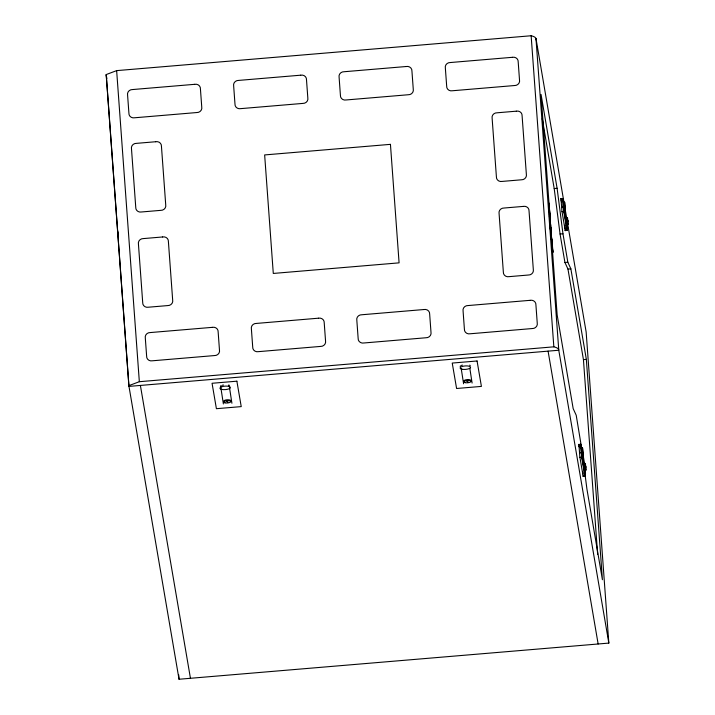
<?xml version="1.0" encoding="UTF-8"?>
<svg xmlns="http://www.w3.org/2000/svg" width="715" height="715" viewBox="0 0 715 715"><rect width="100%" height="100%" fill="white"/><g stroke="black" fill="none" stroke-linecap="round" stroke-linejoin="round"><path stroke-width="1.07" d="M552.284 243.931L552.034 241.339L552.99 252.136L552.373 250.366M549.692 214.303L549.263 215.036M567.12 224.358L566.53 217.78L566.638 218.379M582.099 457.859C581.912 460.228 580.723 444.212 581.358 448.806M585.04 470.059L584.495 463.669M550.863 228.094L550.201 228.317L550.729 229.694L550.684 228.049L551.247 232.902L550.791 232.938M563.804 209.906L566.825 227.942L567.567 227.933L566.977 219.907M584.727 471.864L584.977 476.27L581.635 456.76L580.696 444.131M583.208 475.868L583.181 476.413L579.847 456.912L578.918 444.283L579.516 447.626M582.743 457.573L585.478 473.58C584.799 474.376 584.191 472.669 585.469 472.981L585.245 469.898M220.765 387.065L221.284 386.717M231.91 403.251L229.479 387.414M472.097 383.043L469.826 368.261M552.069 241.768L552.463 246.487L552.016 241.581M552.186 242.653C552.007 241.152 552.713 247.873 552.141 243.172M560.998 198.582L561.927 211.211L565.261 230.713L565.27 229.899M562.776 198.43L563.715 211.059L567.049 230.561L566.807 226.163M551.444 239.847L551.774 239.114L552.677 252.163M551.247 232.902L550.192 220.354M550.55 226.208L550.434 224.608L549.969 224.644M567.326 221.918L586.148 332.01L608.831 643.089L179.036 679.25L128.852 385.653L106.169 74.575L116.643 70.624L531.147 35.75A14.121 4.791 -4.2 0 1 535.973 38.467L564.126 203.203M128.852 385.653L139.336 381.703L553.839 346.829A14.121 4.791 -4.2 0 1 558.656 349.546L608.831 643.089M550.273 227.879L550.8 227.826L550.89 229.05L550.273 227.879L550.738 227.844M542.265 118.735L554.197 188.537L557.101 188.295L562.964 233.769L567.835 262.226L570.865 268.831L586.345 359.386L602.414 579.731L586.935 489.14L584.834 472.901M561.025 198.654L562.839 198.627L563.733 203.873M561.087 200.87L562.875 200.718M564.046 202.756C561.472 202.953 565.002 216.529 564.09 210.398M564.063 203.355L563.331 203.418L563.277 202.184L563.438 203.105M548.736 204.776L549.2 204.74L549.335 206.635L548.87 206.68M548.575 204.91L549.335 206.635M548.593 205.813L549.057 205.768L549.603 210.335L549.227 208.11L548.763 208.154L549.013 209.638M549.084 206.143L548.62 206.179L549.129 206.215M561.552 207.198L563.331 207.046M549.46 208.36L548.745 206.921M548.816 208.834L549.281 208.798L549.647 211.032L549.951 215.278L549.477 215.34M549.254 211.908L549.719 211.872M563.903 210.871L564.635 210.809M561.99 211.622L563.769 211.47M549.263 212.918L549.728 212.882L549.46 211.318M549.379 213.571L549.835 213.526M549.46 214.697L549.915 214.661M549.54 218.862L550.389 221.033L549.978 215.912L549.629 217.038M550.05 217.333C548.673 217.664 551.095 217.986 549.889 216.368L549.424 216.404L549.674 218.352L549.924 217.11M549.415 216.529L549.88 216.448M549.46 217.146L550.094 217.003M549.603 219.657L550.067 219.621M549.978 221.873L550.443 221.838M550.148 224.144L550.613 224.108M550.076 224.269L550.541 224.224M550.219 225.1L550.675 225.055M550.085 226.244L550.684 226.092M567.549 227.281L566.807 227.343L566.825 227.942M565.216 230.516L567.004 230.364M550.684 233.421L551.149 233.385L550.916 231.419M550.773 234.055L551.238 234.019L551.667 238.578L550.872 236.683M554.197 188.537L560.06 234.011L562.964 233.769M550.934 235.003L551.399 234.967M550.702 235.718L551.167 235.682L551.667 238.578M551.623 240.186L552.159 242.474M552.391 244.78L551.846 242.501M560.06 234.011L564.93 262.468L567.835 262.226M564.93 262.468L567.96 269.072L570.865 268.831M567.96 269.072L583.44 359.636L586.345 359.386M578.971 444.48L580.759 444.328L581.474 448.528M579.016 446.571L580.795 446.419M581.974 448.457L581.224 448.466M579.472 452.899L581.259 452.747M582.51 456.116C582.528 453.927 580.687 456.876 582.555 456.51M579.91 457.323L581.697 457.171M583.145 476.217L584.924 476.074M467.467 381.497L468.075 381.98L466.877 381.149L467.485 381.631M227.281 401.705L227.888 402.179L226.7 401.356L227.307 401.83M228.469 386.1L229.318 386.368M550.255 222.195L550.192 221.355M463.597 383.776L461.273 368.958M223.384 403.948L220.926 388.12M550.219 228.094L550.47 230.123M551.774 239.114L552.087 241.625M552.454 246.487L552.141 243.699M567.558 227.879L564.823 211.872M584.745 473.643L581.822 456.572M567.79 221.051L567.701 220.524L567.79 221.641L567.665 220.613M564.412 204.892L566.789 218.763M565.163 212.275L565.529 214.375M561.052 198.779L561.588 201.925M557.101 188.295L541.067 94.496L557.137 314.832L573.18 408.649L576.21 415.254L581.626 448.01M548.897 202.971L549.2 204.74M549.612 213.329L549.978 215.912M550.881 237.639L551.22 239.641M552.99 252.136L551.605 242.224M582.332 450.593L582.698 452.729M583.065 454.856L584.521 463.4M548.083 351.137L598.142 643.992M106.169 74.575L106.857 78.623M117.635 230.856L118.386 235.262M140.39 385.439L190.449 678.294M536.089 39.164L535.973 38.467L558.781 350.243L128.977 386.395L106.294 75.316M552.212 243.341L552.159 242.537M566.066 217.521L566.2 218.54M584.888 465.537L585.013 466.806M564.609 210.594L564.51 209.531M566.789 219.746L567.013 222.392M584.709 465.447L584.933 468.093M550.934 230.087L551.05 231.463M551.774 241.652L552.409 245.683L552.239 243.913M552.141 242.635L552.257 243.511M583.44 359.636L597.642 554.375M566.503 221.945L566.584 224.251M584.361 467.896L584.504 469.961M564.948 225.261L565.207 228.836M582.948 472.016L583.1 474.125M551.167 235.682L550.908 231.526M548.763 204.561L549.075 208.941M549.477 214.402L549.799 218.781M550.192 224.242L550.514 228.621M550.916 234.082L551.202 238.622M548.763 206.796L548.923 209.003M549.486 216.716L549.647 218.915M550.201 226.628L550.425 229.095M550.925 236.549L551.086 238.756M531.147 35.75L553.839 346.829M178.714 674.808L179.036 679.25M116.643 70.624L139.336 381.703M585.469 472.981L585.505 473.571M552.168 243.475L552.266 245.013M581.93 454.883L582.073 457.117M464.509 381.56A3.477 1.162 -4.2 0 1 466.797 379.638A3.477 1.162 -4.2 0 1 470.81 380.755M460.129 366.348A5.264 1.752 -4.2 0 1 460.585 365.883M461.363 365.454A5.264 1.752 -4.2 0 1 462.408 365.088M469.666 365.133A5.264 1.752 -4.2 0 1 470.255 365.517M224.331 401.767A3.477 1.162 -4.2 0 1 226.61 399.846A3.477 1.162 -4.2 0 1 230.623 400.963M220.399 386.091A5.264 1.752 -4.2 0 1 221.176 385.662M222.222 385.296A5.264 1.752 -4.2 0 1 223.455 385.019M228.594 385.054A5.264 1.752 -4.2 0 1 229.479 385.34M564.609 202.139L565.494 212.525L564.644 202.077M567.451 217.744L568.041 224.599L567.478 217.7M582.528 447.84L583.422 458.226L582.528 447.84M585.371 463.445L585.96 470.3L585.397 463.4M512.405 57.307L450.414 62.527A4.817 4.522 -9.7 0 0 445.356 68.095L446.669 86.095A4.817 4.522 -9.7 0 0 452.47 90.751L514.46 85.541A4.817 4.522 -9.7 0 0 519.51 79.973L518.196 61.964A4.817 4.522 -9.7 0 0 512.405 57.307M300.711 75.191L238.712 80.402A4.817 4.522 -9.7 0 0 233.662 85.97L234.976 103.979A4.817 4.522 -9.7 0 0 240.776 108.626L302.767 103.416A4.817 4.522 -9.7 0 0 307.816 97.848L306.503 79.839A4.817 4.522 -9.7 0 0 300.711 75.191M194.632 84.325L132.641 89.545A4.817 4.522 -9.7 0 0 127.592 95.104L128.906 113.113A4.817 4.522 -9.7 0 0 134.697 117.769L196.688 112.55A4.817 4.522 -9.7 0 0 201.746 106.991L200.432 88.982A4.817 4.522 -9.7 0 0 194.632 84.325M406.147 66.522L344.156 71.732A4.817 4.522 -9.7 0 0 339.107 77.3L340.42 95.309A4.817 4.522 -9.7 0 0 346.221 99.957L408.211 94.746A4.817 4.522 -9.7 0 0 413.261 89.178L411.947 71.169A4.817 4.522 -9.7 0 0 406.147 66.522M516.302 111.183L497.193 112.791A4.817 4.522 -9.7 0 0 492.135 118.359L496.398 176.757A4.817 4.522 -9.7 0 0 502.198 181.413L521.307 179.805A4.817 4.522 -9.7 0 0 526.356 174.237L522.102 115.839A4.817 4.522 -9.7 0 0 516.302 111.183M155.664 141.74L136.547 143.349A4.817 4.522 -9.7 0 0 131.497 148.917L135.752 207.314A4.817 4.522 -9.7 0 0 141.552 211.971L160.669 210.362A4.817 4.522 -9.7 0 0 165.719 204.794L161.456 146.396A4.817 4.522 -9.7 0 0 155.664 141.74M390.444 144.35L264.648 154.932L273.291 273.443L399.086 262.852L390.444 144.35M523.246 206.412L504.138 208.02A4.817 4.522 -9.7 0 0 499.088 213.588L503.342 271.986A4.817 4.522 -9.7 0 0 509.143 276.642L528.251 275.034A4.817 4.522 -9.7 0 0 533.31 269.466L529.046 211.068A4.817 4.522 -9.7 0 0 523.246 206.412M162.609 236.969L143.492 238.578A4.817 4.522 -9.7 0 0 138.442 244.146L142.705 302.543A4.817 4.522 -9.7 0 0 148.497 307.2L167.614 305.591A4.817 4.522 -9.7 0 0 172.664 300.023L168.4 241.625A4.817 4.522 -9.7 0 0 162.609 236.969M318.434 318.202L256.444 323.421A4.817 4.522 -9.7 0 0 251.394 328.989L252.708 346.99A4.817 4.522 -9.7 0 0 258.499 351.646L320.49 346.426A4.817 4.522 -9.7 0 0 325.54 340.867L324.226 322.858A4.817 4.522 -9.7 0 0 318.434 318.202M530.128 300.327L468.137 305.546A4.817 4.522 -9.7 0 0 463.088 311.105L464.401 329.115A4.817 4.522 -9.7 0 0 470.193 333.771L532.183 328.551A4.817 4.522 -9.7 0 0 537.233 322.983L535.928 304.983A4.817 4.522 -9.7 0 0 530.128 300.327M212.355 327.345L150.365 332.555A4.817 4.522 -9.7 0 0 145.315 338.124L146.629 356.133A4.817 4.522 -9.7 0 0 152.429 360.789L214.42 355.57A4.817 4.522 -9.7 0 0 219.469 350.001L218.155 331.992A4.817 4.522 -9.7 0 0 212.355 327.345M423.879 309.532L361.888 314.752A4.817 4.522 -9.7 0 0 356.83 320.32L358.144 338.32A4.817 4.522 -9.7 0 0 363.944 342.977L425.934 337.757A4.817 4.522 -9.7 0 0 430.984 332.198L429.67 314.189A4.817 4.522 -9.7 0 0 423.879 309.532M236.88 381.184L212.06 383.276L216.404 408.694L241.232 406.612L236.88 381.184M477.066 360.977L452.238 363.068L456.59 388.495L481.41 386.404L477.066 360.977M585.71 467.342L585.621 466.225L585.71 467.342M461.836 369.199A5.264 1.752 -4.2 0 0 470.488 367.698A5.264 1.752 -4.2 0 0 463.74 366.098A5.264 1.752 -4.2 0 0 461.836 369.199M465.161 382.641A3.477 1.162 -4.2 0 0 470.872 381.649A3.477 1.162 -4.2 0 0 466.421 380.594A3.477 1.162 -4.2 0 0 465.161 382.641M221.65 389.407A5.264 1.752 -4.2 0 0 230.302 387.905A5.264 1.752 -4.2 0 0 223.554 386.306A5.264 1.752 -4.2 0 0 221.65 389.407M224.984 402.849A3.477 1.162 -4.2 0 0 230.695 401.857A3.477 1.162 -4.2 0 0 226.235 400.802A3.477 1.162 -4.2 0 0 224.984 402.849"/></g></svg>
